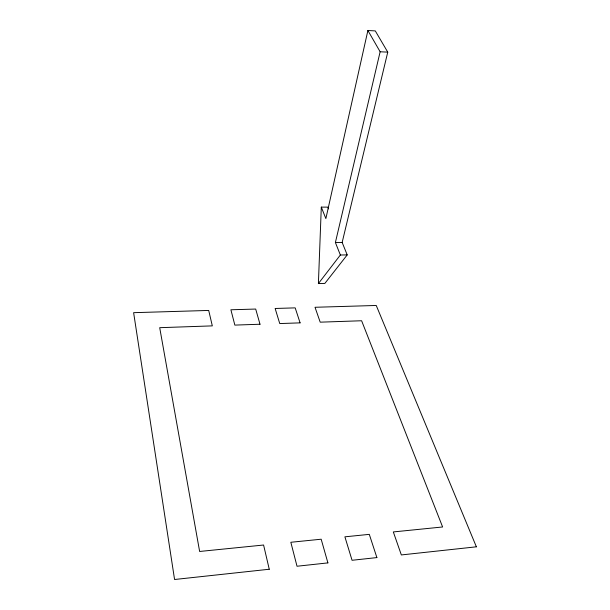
<?xml version="1.0" encoding="UTF-8"?>
<svg xmlns="http://www.w3.org/2000/svg" width="610" height="610" viewBox="0 0 610 610"><rect width="100%" height="100%" fill="white"/><g stroke="black" fill="none" stroke-linecap="round" stroke-linejoin="round"><path stroke-width="0.91" d="M321.302 207.118L325.87 218.594L367.891 30.5L375.302 30.912L387.754 52.14L342.157 242.46L347.212 254.911L324.84 283.421L318.397 283.566L321.302 207.118L327.822 207.125L328.538 208.887M318.397 283.566L340.365 255.003L335.393 242.528L380.137 51.766L367.891 30.5M340.365 255.003L347.212 254.911M335.393 242.528L342.157 242.46M380.137 51.766L387.754 52.14M269.254 569.244L174.567 579.5L133.62 312.678L208.704 310.444L212.318 325.877L159.706 327.684L199.63 551.471L263.589 545.02L269.254 569.244M327.906 562.893L297.017 566.24L290.833 542.275L321.173 539.209L327.906 562.893M376.888 557.586L352.062 560.277L344.894 536.823L369.294 534.36L376.888 557.586M476.379 546.812L401.342 554.94L393.32 531.935L442.616 526.971L361.616 320.753L320.204 322.171L315.019 307.28L376.24 305.465L476.379 546.812M260.005 324.238L234.842 325.099L230.893 309.781L255.689 309.049L260.005 324.238M300.097 322.865L279.746 323.559L275.14 308.469L295.194 307.875L300.097 322.865"/></g></svg>
